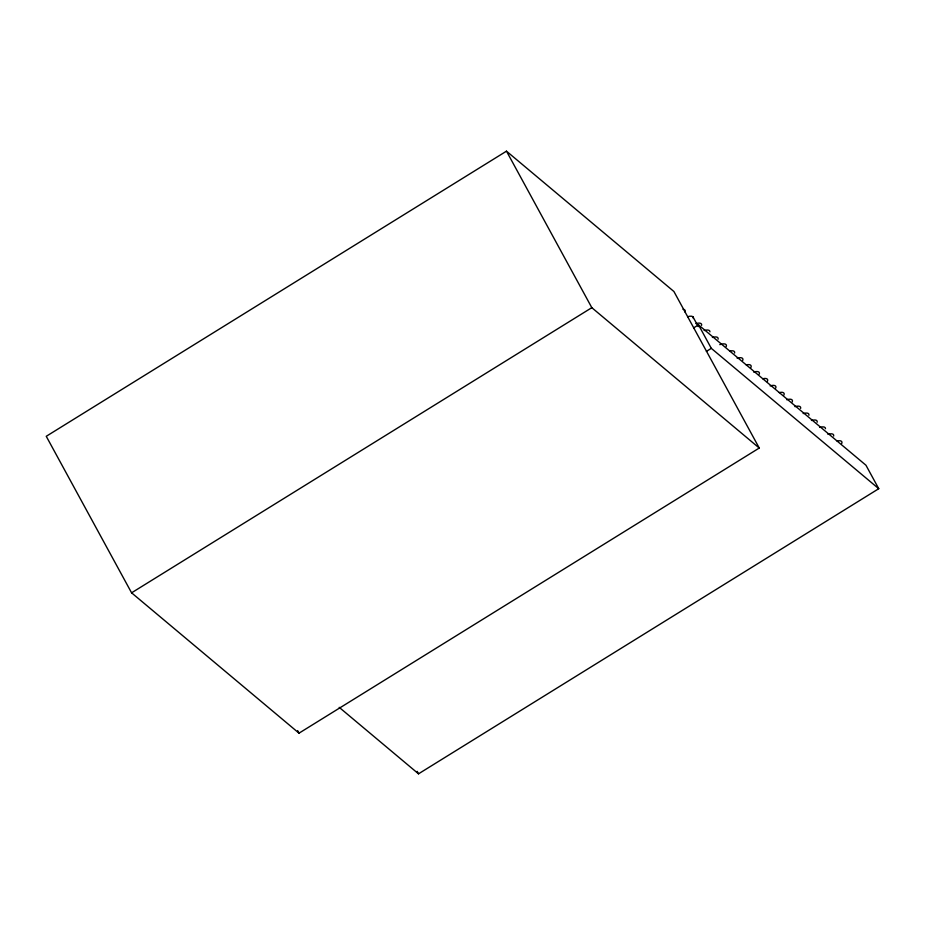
<?xml version="1.0" encoding="UTF-8"?>
<svg xmlns="http://www.w3.org/2000/svg" width="925" height="925" viewBox="0 0 925 925"><rect width="100%" height="100%" fill="white"/><g stroke="black" fill="none" stroke-linecap="round" stroke-linejoin="round"><path stroke-width="1.39" d="M506.484 151.168L46.25 436.299L131.581 592.821L299.018 733.167L759.252 448.035L673.92 291.514L506.484 151.168L591.815 307.678L759.252 448.035M131.581 592.821L591.815 307.678M693.6 327.913L698.514 324.872L865.95 465.229L878.75 488.701L418.516 773.832L339.209 707.347M706.399 351.396L711.313 348.355L878.75 488.701M698.514 324.872L711.313 348.355M692.894 316.743L698.282 326.629M417.175 771.357L418.516 773.832M297.642 730.634L299.018 733.167M827.933 434.299A9.62 3.619 -28.6 0 1 833.668 436.057M837.009 441.005A9.62 3.619 -28.6 0 1 841.762 443.457M753.644 372.035A9.62 3.619 -28.6 0 1 759.217 374.267M762.72 378.741A9.62 3.619 -28.6 0 1 767.23 381.701M770.155 385.875A9.62 3.619 -28.6 0 1 775.728 388.107M779.232 392.582A9.62 3.619 -28.6 0 1 783.984 395.021M786.655 399.704A9.62 3.619 -28.6 0 1 792.239 401.947M794.91 406.63A9.62 3.619 -28.6 0 1 800.645 408.387M803.166 413.544A9.62 3.619 -28.6 0 1 808.901 415.302M811.422 420.47A9.62 3.619 -28.6 0 1 817.157 422.228M819.677 427.385A9.62 3.619 -28.6 0 1 825.482 428.703M682.985 309.274A9.62 3.619 -28.6 0 1 684.939 312.002M687.61 316.685A9.62 3.619 -28.6 0 1 693.345 318.443M695.866 323.6A9.62 3.619 -28.6 0 1 701.601 325.369M704.122 330.526A9.62 3.619 -28.6 0 1 709.926 331.844M712.377 337.44A9.62 3.619 -28.6 0 1 718.112 339.197M719.777 344.632A9.62 3.619 -28.6 0 1 726.206 346.597M729.709 351.061A9.62 3.619 -28.6 0 1 734.612 353.038M737.132 358.195A9.62 3.619 -28.6 0 1 742.717 360.426M746.221 364.901A9.62 3.619 -28.6 0 1 750.718 367.861"/></g></svg>
